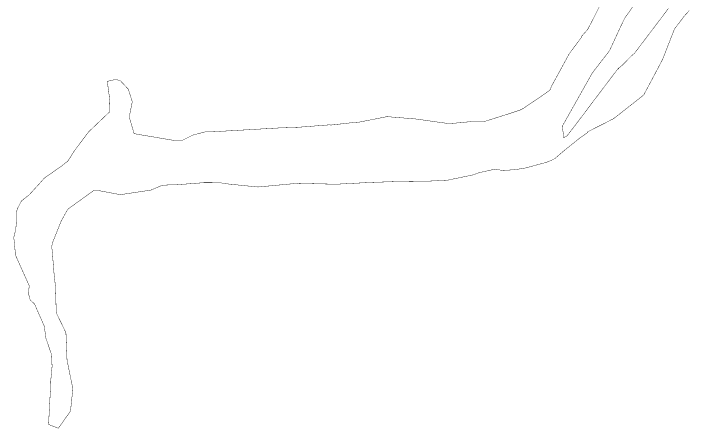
# Model space of a CAD drawing. Extents: x 523771 to 526655, y 3826081 to 3828982.
# Drawn here: x 524169.1 to 524303.3, y 3827449.3 to 3827531.7 of the extents above; entities that cross this region are included whole.
import ezdxf

# ---------------------------------------------------------------- set-up
doc = ezdxf.new("R2010")
doc.units = 0
doc.layers.add('DGX', color=2, linetype='CONTINUOUS')

msp = doc.modelspace()

# ---------------------------------------------------------------- linework, layer by layer
at = {"layer": 'DGX', "color": 5, "linetype": 'Continuous', "const_width": 0.075}
msp.add_lwpolyline([(524286.61, 3827535.35), (524284.28, 3827530.69), (524283.11, 3827528.47), (524282, 3827527.23), (524281.77, 3827526.74), (524279.55, 3827523.81), (524275.95, 3827517.24), (524275.62, 3827516.43), (524274.37, 3827515.56), (524270.31, 3827512.8), (524269.45, 3827512.37), (524269.23, 3827512.35), (524267.18, 3827511.67), (524262.63, 3827510.24), (524260.38, 3827510.26), (524258.03, 3827510.02), (524255.6, 3827509.81), (524248.97, 3827510.74), (524243.3, 3827511.2), (524237.71, 3827510.1), (524236.7, 3827510.04), (524232.15, 3827509.53), (524231.87, 3827509.57), (524231.42, 3827509.54), (524225.67, 3827509.09), (524222.08, 3827508.97), (524222.06, 3827508.97), (524222.05, 3827508.97), (524215.16, 3827508.57), (524208.13, 3827508.17), (524207.17, 3827508.17), (524204.76, 3827507.55), (524202.57, 3827506.45), (524201.05, 3827506.47), (524193.09, 3827507.82), (524192.12, 3827511.11), (524192.72, 3827514.16), (524191.94, 3827516.64), (524190.26, 3827518.43), (524189.18, 3827518.53), (524187.76, 3827518.2), (524188.25, 3827514.53), (524188.19, 3827512.12), (524184.02, 3827508.15), (524181.12, 3827504.26), (524179.97, 3827502.42), (524178.66, 3827501.38), (524175.29, 3827499.03), (524174.32, 3827497.94), (524172.23, 3827495.66), (524170.71, 3827494.47), (524169.88, 3827492.86), (524169.71, 3827491.99), (524169.76, 3827490.72), (524169.59, 3827488.86), (524169.18, 3827487.17), (524169.23, 3827486.93), (524169.52, 3827483.98), (524169.65, 3827483.45), (524172.25, 3827477.69), (524172.14, 3827476.02), (524172.45, 3827474.83), (524173.33, 3827474.03), (524173.43, 3827473.77), (524175.24, 3827469.65), (524175.58, 3827467.24), (524176.7, 3827463.97), (524176.8, 3827461.67), (524176.8, 3827461.66), (524176.8, 3827461.65), (524176.51, 3827458.53), (524176.52, 3827458.46), (524176.46, 3827456.78), (524176.45, 3827456.66), (524176.1, 3827450.14), (524178.05, 3827449.38), (524180.46, 3827452.8), (524180.89, 3827456.94), (524180.93, 3827457.19), (524179.77, 3827462.88), (524179.55, 3827468.34), (524177.63, 3827472.29), (524177.47, 3827477.48), (524177.17, 3827480.28), (524176.84, 3827484.44), (524176.72, 3827485.49), (524177.01, 3827486.51), (524178.52, 3827490.26), (524178.52, 3827490.32), (524179.91, 3827492.83), (524185.07, 3827496.55), (524186.07, 3827496.53), (524189.55, 3827495.87), (524190.33, 3827495.72), (524196.42, 3827496.63), (524198.69, 3827497.59), (524200.67, 3827497.69), (524201.07, 3827497.66), (524206.94, 3827498.1), (524208.54, 3827498.1), (524210.46, 3827498.04), (524210.61, 3827497.96), (524217.65, 3827497.24), (524225.56, 3827497.98), (524233.11, 3827497.79), (524240.04, 3827498.15), (524245.58, 3827498.34), (524251.4, 3827498.4), (524255.29, 3827498.59), (524260.4, 3827499.65), (524261.53, 3827500.07), (524264.78, 3827500.8), (524266.16, 3827500.53), (524268.56, 3827500.66), (524270.68, 3827500.99), (524274.96, 3827502.14), (524276, 3827502.58), (524276.66, 3827502.91), (524278.22, 3827504.27), (524280.95, 3827506.46), (524281.58, 3827506.97), (524283.07, 3827508.01), (524283.06, 3827508.15), (524287.16, 3827510.23), (524288.06, 3827510.7), (524288.1, 3827510.7), (524288.54, 3827511), (524294.25, 3827515.49), (524296.22, 3827519.18), (524298.02, 3827522.59), (524300.35, 3827528.56), (524302.36, 3827531.21), (524303.3, 3827532.23)], dxfattribs=at)
at = {"layer": 'DGX', "color": 1, "linetype": 'Continuous', "const_width": 0.075}
msp.add_lwpolyline([(524299.16, 3827532.66), (524292.75, 3827524.19), (524292.49, 3827523.83), (524291.66, 3827523.1), (524289.99, 3827521.38), (524289.27, 3827520.82), (524289.31, 3827520.64), (524289.17, 3827520.75), (524280.54, 3827509.34), (524279.05, 3827507.42), (524278.92, 3827507.31), (524278.89, 3827507.29), (524278.34, 3827507.04), (524278.36, 3827507.42), (524278.08, 3827509.28), (524284.04, 3827519.85), (524287.45, 3827524.26), (524289.67, 3827529.05), (524290.47, 3827530.71), (524292.77, 3827533.97)], dxfattribs=at)

doc.saveas('drawing.dxf')
